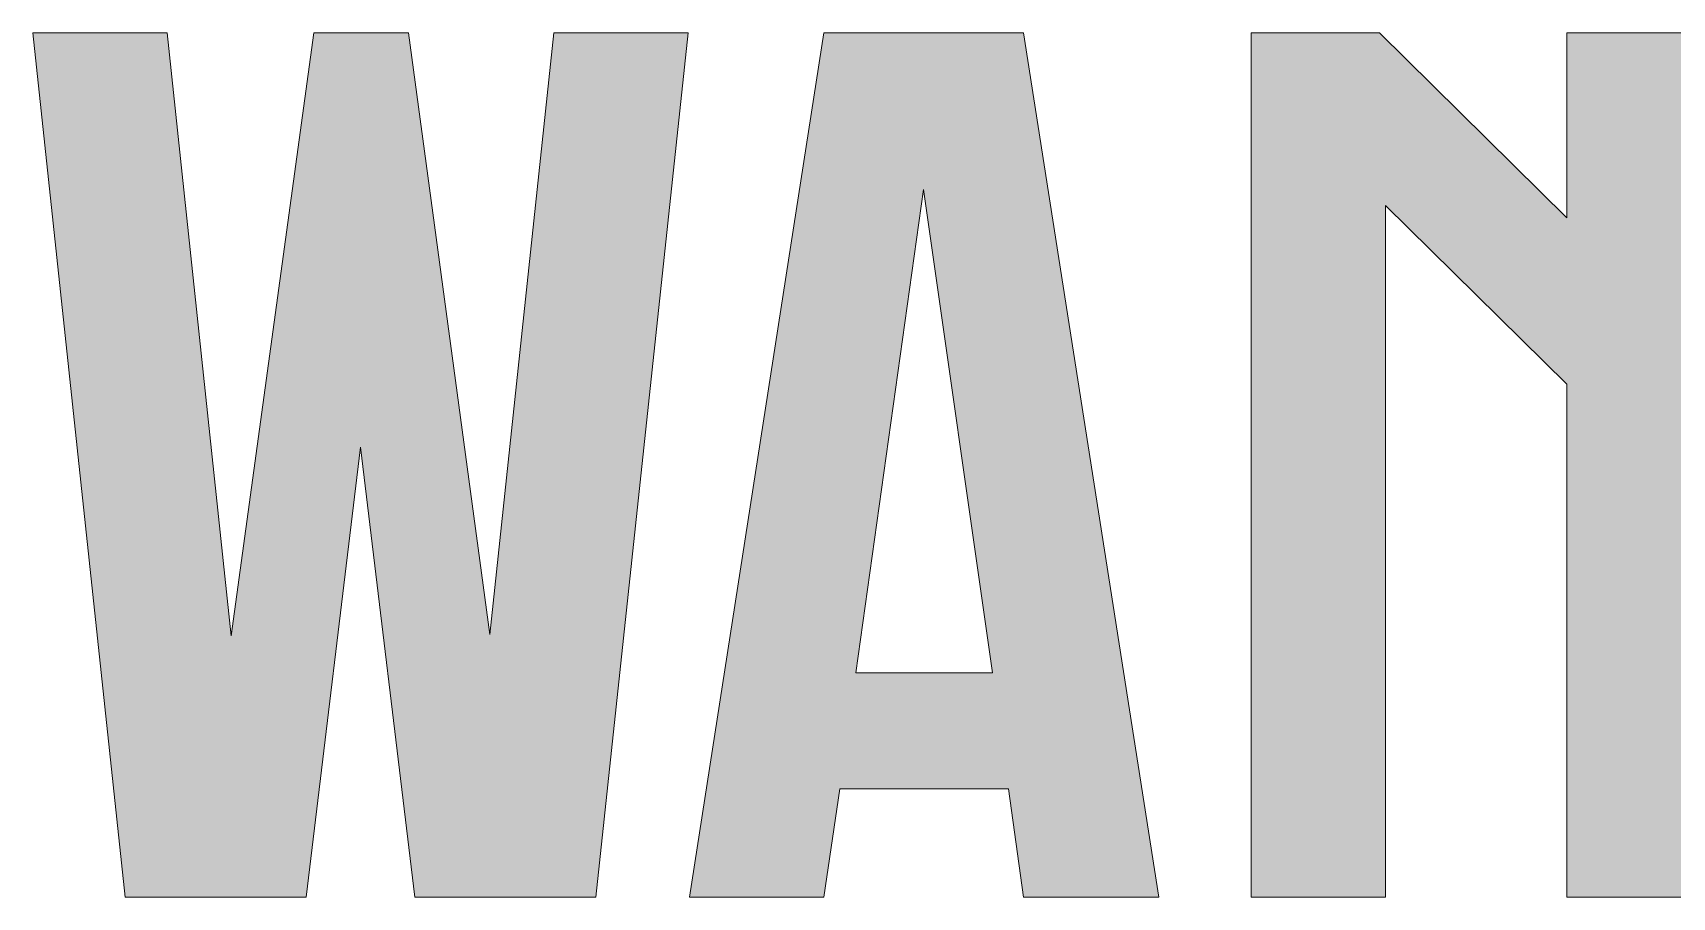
# Model space of a CAD drawing. Header units: inches. Extents: x 37 to 463, y -434 to -66.
# Drawn here: x 38.7 to 250, y -433.9 to -322.5 of the extents above; entities that cross this region are included whole.
import ezdxf

# ---------------------------------------------------------------- set-up
doc = ezdxf.new("R2010")
doc.units = ezdxf.units.IN
doc.header["$MEASUREMENT"] = 0
doc.layers.add('Layer 1', color=7, linetype='Continuous')

# ---------------------------------------------------------------- blocks, each defined once
blk = doc.blocks.new('block 10')
at = {"layer": 'Layer 1', "true_color": 0x0b0b0b}
h = blk.add_hatch(color=28, dxfattribs=at)
h.dxf.hatch_style = 2
h.paths.add_polyline_path([(38.66, -322.55), (55.97, -322.55), (64.23, -400.22), (74.87, -322.55), (87.1, -322.55), (97.58, -400.06), (105.84, -322.55), (123.15, -322.55), (111.24, -433.89), (87.9, -433.89), (80.91, -375.91), (73.92, -433.89), (50.57, -433.89)])
h = blk.add_hatch(color=28, dxfattribs=at)
h.dxf.hatch_style = 2
h.paths.add_polyline_path([(140.63, -322.55), (166.36, -322.55), (183.83, -433.89), (166.36, -433.89), (164.45, -419.91), (142.69, -419.91), (140.63, -433.89), (123.31, -433.89)])
h.paths.add_polyline_path([(162.38, -404.98), (153.49, -342.72), (144.75, -404.98)])
h = blk.add_hatch(color=28, dxfattribs=at)
h.dxf.hatch_style = 2
h.paths.add_polyline_path([(195.74, -322.55), (212.25, -322.55), (236.4, -346.37), (236.4, -322.55), (253.55, -322.55), (253.55, -433.89), (236.4, -433.89), (236.4, -367.81), (213.05, -344.78), (213.05, -433.89), (195.74, -433.89)])
at = {"layer": 'Layer 1', "lineweight": 0}
for points in [[(38.66, -322.55), (55.97, -322.55), (64.23, -400.22), (74.87, -322.55), (87.1, -322.55), (97.58, -400.06), (105.84, -322.55), (123.15, -322.55), (111.24, -433.89), (87.9, -433.89), (80.91, -375.91), (73.92, -433.89), (50.57, -433.89), (38.66, -322.55)], [(140.63, -322.55), (166.36, -322.55), (183.83, -433.89), (166.36, -433.89), (164.45, -419.91), (142.69, -419.91), (140.63, -433.89), (123.31, -433.89), (140.63, -322.55)], [(195.74, -322.55), (212.25, -322.55), (236.4, -346.37), (236.4, -322.55), (253.55, -322.55), (253.55, -433.89), (236.4, -433.89), (236.4, -367.81), (213.05, -344.78), (213.05, -433.89), (195.74, -433.89), (195.74, -322.55)], [(162.38, -404.98), (153.49, -342.72), (144.75, -404.98), (162.38, -404.98)]]:
    blk.add_lwpolyline(points, dxfattribs=at)
blk = doc.blocks.new('block 3')
at = {"layer": 'Layer 1'}
blk.add_blockref('block 10', (0, 0), dxfattribs=at)
blk = doc.blocks.new('block 2')
at = {"layer": 'Layer 1'}
blk.add_blockref('block 3', (0, 0), dxfattribs=at)

msp = doc.modelspace()

# ---------------------------------------------------------------- block references
at = {"layer": 'Layer 1'}
msp.add_blockref('block 2', (0, 0), dxfattribs=at)

doc.saveas('drawing.dxf')
